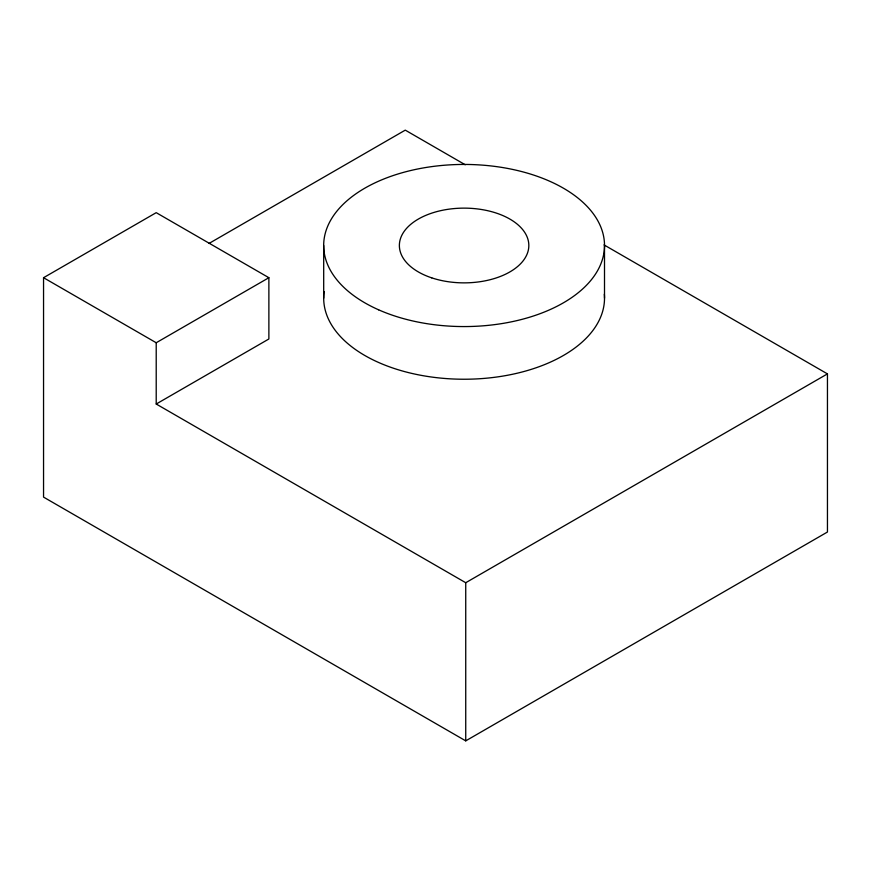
<?xml version="1.0" encoding="UTF-8"?>
<svg xmlns="http://www.w3.org/2000/svg" width="871" height="871" viewBox="0 0 871 871"><rect width="100%" height="100%" fill="white"/><g stroke="black" fill="none" stroke-linecap="round" stroke-linejoin="round"><path stroke-width="1.31" d="M604.006 244.882L827.45 373.888L827.45 532.018L465.735 740.862L43.55 497.112L43.55 277.707L156.214 212.666L268.878 277.707L268.878 338.982L156.214 404.024L156.214 342.749L268.878 277.707M209.084 243.412L405.265 130.138L465.245 164.771M156.214 404.024L465.735 582.721L827.45 373.888M43.55 277.707L156.214 342.749M604.507 245.502L604.507 298.165M465.735 582.721L465.735 740.862M323.696 245.502L323.696 298.165M604.343 294.191A140.405 81.057 0 0 1 461.804 379.223A140.405 81.057 0 0 1 324.164 291.545M378.624 309.815A140.405 81.057 0 0 0 603.309 256.085A140.405 81.057 0 0 0 410.372 170.607A140.405 81.057 0 0 0 378.624 309.815M431.744 277.86A64.726 37.366 0 0 0 528.828 245.502A64.726 37.366 0 0 0 431.744 213.134A64.726 37.366 0 0 0 431.744 277.86"/></g></svg>
